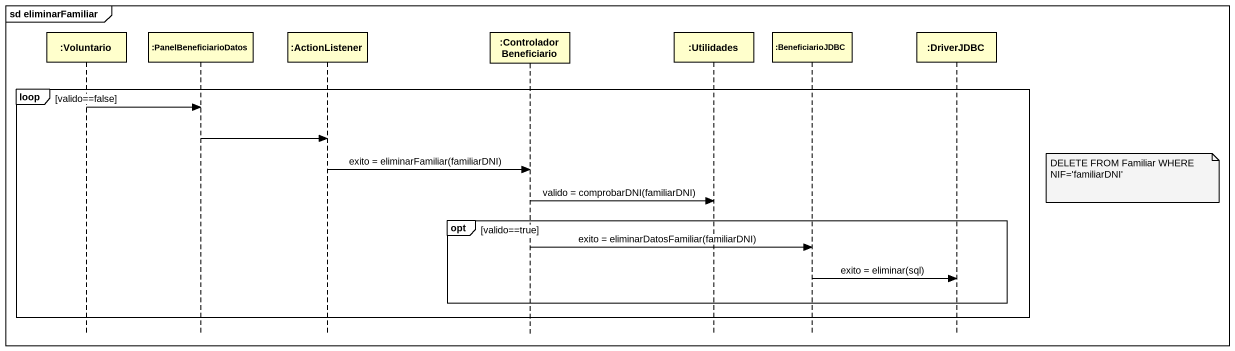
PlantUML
@startuml
mainframe sd eliminarFamiliar
hide footbox
participant ":Voluntario" as Voluntario
participant ":PanelBeneficiarioDatos" as PanelBeneficiarioDatos
participant ":ActionListener" as ActionListener
participant ":ControladorBeneficiario" as ControladorBeneficiario
participant ":Utilidades" as Utilidades
participant ":BeneficiarioJDBC" as BeneficiarioJDBC
participant ":DriverJDBC" as DriverJDBC

loop valido==false
  Voluntario -> PanelBeneficiarioDatos
  PanelBeneficiarioDatos -> ActionListener
  ActionListener -> ControladorBeneficiario : exito = eliminarFamiliar(familiarDNI)
  note right of DriverJDBC : DELETE FROM Familiar WHERE NIF='familiarDNI'
  ControladorBeneficiario -> Utilidades : valido = comprobarDNI(familiarDNI)
  opt valido==true
    ControladorBeneficiario -> BeneficiarioJDBC : exito = eliminarDatosFamiliar(familiarDNI)
    BeneficiarioJDBC -> DriverJDBC : exito = eliminar(sql)
  end
end
@enduml
